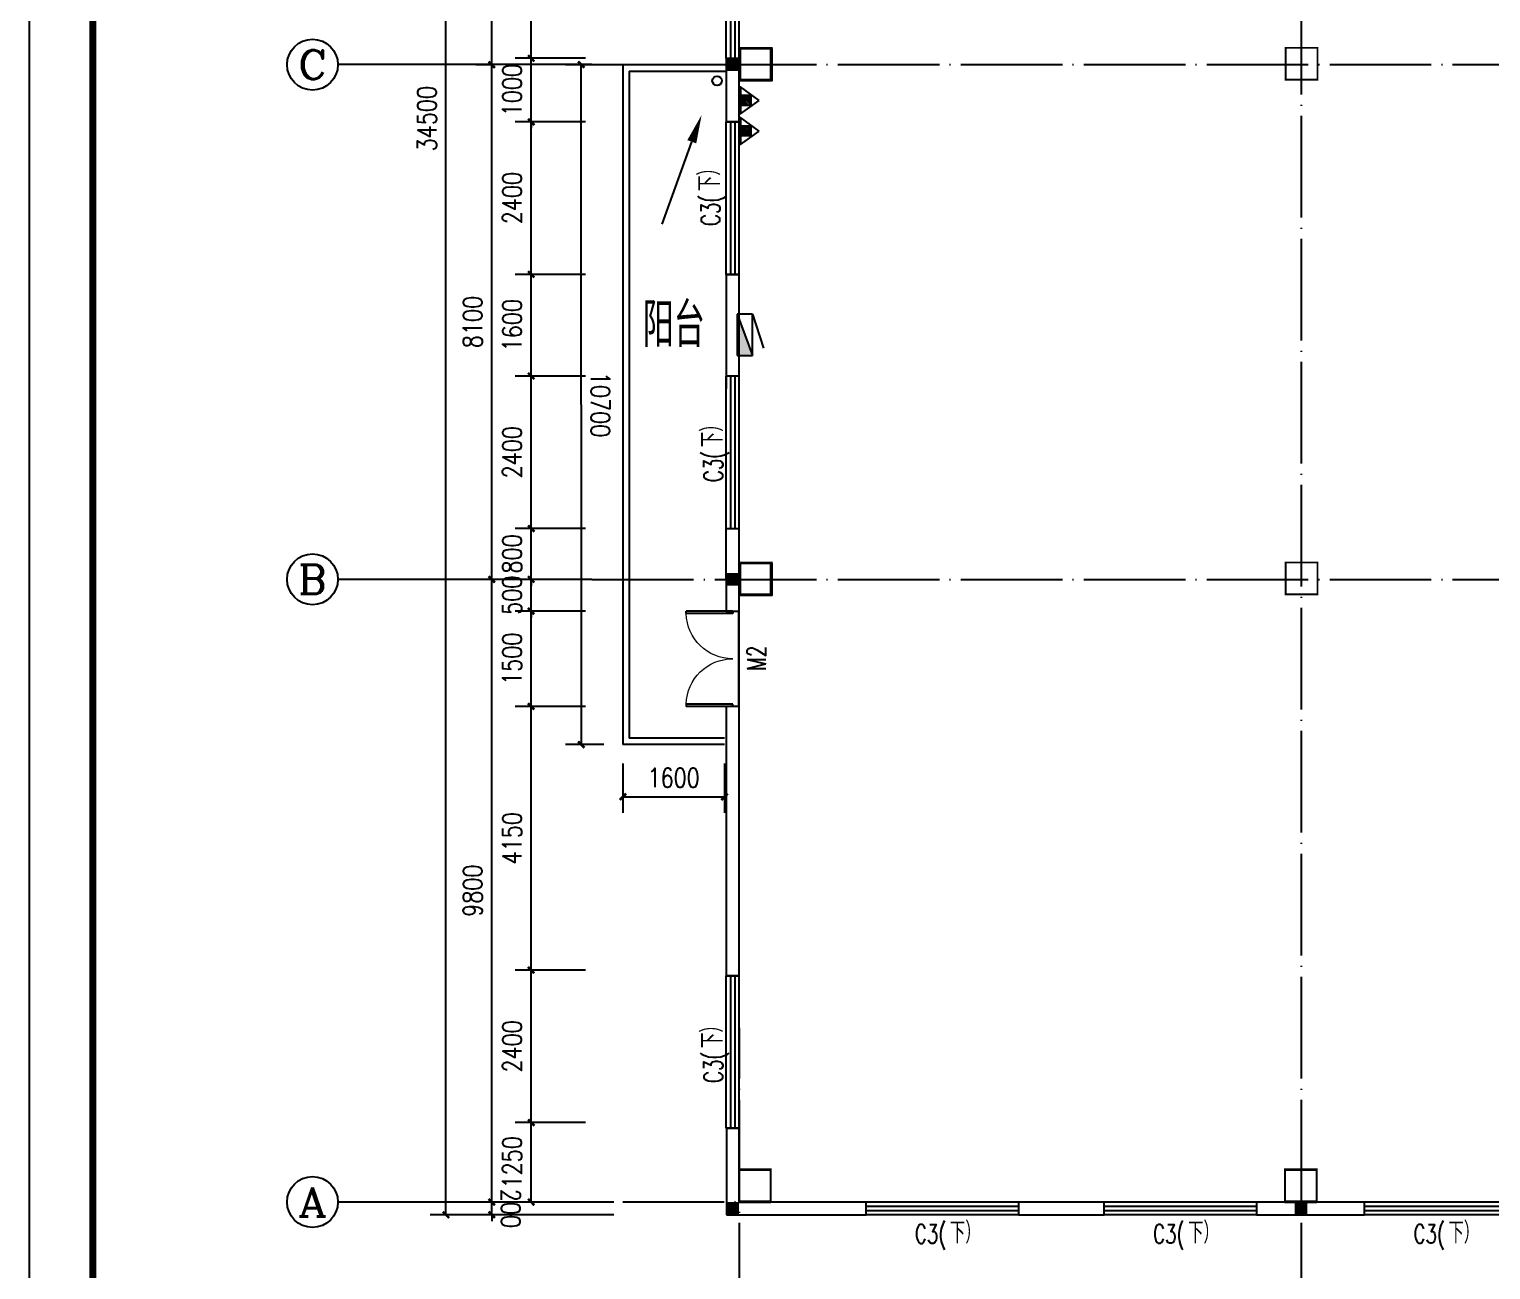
# Model space of a CAD drawing. Header units: millimetres. Extents: x 591771 to 1936534, y -622016 to 355666.
# Drawn here: x 595260 to 618272, y 112572 to 132096 of the extents above; entities that cross this region are included whole.
import ezdxf
from ezdxf.enums import TextEntityAlignment as Align

# ---------------------------------------------------------------- set-up
doc = ezdxf.new("R2010")
doc.units = ezdxf.units.MM
doc.header["$LTSCALE"] = 80
doc.linetypes.add('DOTE', pattern=[2.42, 2, -0.2, 0.02, -0.2])
for name, color, linetype in [('\\M+5BDA8-\\M+5B3DF\\M+5B4E7', 3, 'Continuous'), ('\\M+5BDA8-\\M+5B4B0', 4, 'Continuous'), ('\\M+5BDA8-\\M+5C3C5', 4, 'Continuous'), ('\\M+5BDA8-\\M+5C3C5\\M+5B4B0\\M+5B1E0\\M+5BAC5', 7, 'Continuous'), ('\\M+5BDA8-\\M+5C7BD-\\M+5D7A9', 31, 'Continuous'), ('\\M+5BDA8-\\M+5D6E1', 17, 'DOTE'), ('\\M+5BDA8-\\M+5D6E1-\\M+5B1EA\\M+5D7A2', 3, 'Continuous'), ('\\M+5C1A2\\M+5C3E6\\M+5CFDF\\M+5CCF51', 7, 'Continuous'), ('\\M+5C1A2\\M+5C3E6\\M+5CFF4\\M+5CCF53', 252, 'Continuous'), ('\\M+5CDBC\\M+5BFF2', 252, 'Continuous'), ('AXIS_TEXT', 7, 'Continuous'), ('DIM_LEAD', 3, 'Continuous'), ('EQUIP_\\M+5CFFB\\M+5BBF0\\M+5CBA8', 7, 'Continuous'), ('MHQ', 2, 'Continuous'), ('PUB_TEXT', 7, 'Continuous'), ('WALL', 31, 'Continuous')]:
    doc.layers.add(name, color=color, linetype=linetype)
doc.styles.add('_HZTXT', font='txt.shx', dxfattribs={"width": 0.8, "bigfont": 'hztxt.shx'})
doc.styles.add('A-AXIS-LABEL', font='COMPLEX', dxfattribs={"bigfont": 'GBCBIG'})
doc.styles.add('A-WIN-LABEL', font='SIMPLEX', dxfattribs={"bigfont": 'GBCBIG'})
doc.styles.add('COMPLEX', font='COMPLEX')
doc.styles.add('DIM_FONT', font='SIMPLEX.shx', dxfattribs={"width": 0.8})
doc.dimstyles.new('DIMN', dxfattribs={"dimtxt": 300, "dimasz": 100, "dimexe": 250, "dimexo": 300, "dimgap": 150, "dimtad": 1, "dimdec": 0, "dimzin": 0, "dimdsep": 46, "dimtxsty": 'DIM_FONT', "dimblk": 'ARCHTICK', "dimcen": 0.09, "dimclrt": 7, "dimazin": 2, "dimtfac": 1, "dimtdec": 0, "dimtix": 1, "dimtmove": 2, "dimatfit": 3, "dimldrblk": 'ARCHTICK', "dimfxl": 0, "dimtolj": 1, "dimtzin": 0, "dimarcsym": 0})

# ---------------------------------------------------------------- blocks, each defined once
blk = doc.blocks.new('A$C0A5937B2')
at = {"layer": 'MHQ'}
h = blk.add_hatch(dxfattribs=at)
h.set_pattern_fill('ANSI31', color=256, scale=10, style=0)
h.set_pattern_definition([(45, (9411.13, -1370.382), (-22.45064, 22.45064), [])])
h.paths.add_polyline_path([(363, 204), (162, 204), (162, 27), (363, 27)])
for points in [[(266, 371), (0, 0), (533, 0)], [(162, 204), (363, 204), (363, 27), (162, 27)]]:
    blk.add_lwpolyline(points, close=True, dxfattribs=at)
blk = doc.blocks.new('A$C152640FC')
at = {"layer": 'MHQ', "rotation": 270}
for p in [(0, 1135), (0, 533)]:
    blk.add_blockref('A$C0A5937B2', p, dxfattribs=at)
blk = doc.blocks.new('A$C56224EAA')
at = {"layer": 'MHQ', "xscale": 0.8, "yscale": 0.8, "zscale": 0.8, "rotation": 90}
blk.add_blockref('A$C152640FC', (908, 0), dxfattribs=at)
blk = doc.blocks.new('$TWTSYS$00000508')
for p, q in [((-0.5, 0.5), (0.324, 1.224)), ((-0.5, 0.5), (-0.5, -0.5)), ((-0.5, -0.5), (0.5, 0.5)), ((0.5, 0.5), (-0.5, 0.5)), ((0.5, -0.5), (0.5, 0.5)), ((-0.5, -0.5), (0.5, -0.5))]:
    blk.add_line(p, q)
blk.add_solid([(0.5, -0.5), (0.5, 0.5), (-0.5, -0.5)])
blk = doc.blocks.new('_ArchTick')
at = {"color": 0, "linetype": 'ByBlock', "const_width": 0.4}
blk.add_lwpolyline([(-0.5, -0.5), (0.5, 0.5)], dxfattribs=at)
blk = doc.blocks.new('*D345')
at = {"layer": '\\M+5BDA8-\\M+5B3DF\\M+5B4E7', "color": 0, "lineweight": -2, "transparency": 16777216}
for p, q in [((604019, 114888), (602913, 114888)), ((603163, 113638), (603163, 114888)), ((604019, 113638), (602913, 113638))]:
    blk.add_line(p, q, dxfattribs=at)
at = {"layer": 'Defpoints', "color": 0, "transparency": 16777216}
for p in [(603163, 114888), (604319, 114888), (604319, 113638)]:
    blk.add_point(p, dxfattribs=at)
at = {"layer": '\\M+5BDA8-\\M+5B3DF\\M+5B4E7', "color": 0, "lineweight": -2, "transparency": 16777216, "xscale": 100, "yscale": 100, "zscale": 100}
for p, rotation in [((603163, 114888), 90), ((603163, 113638), 270)]:
    blk.add_blockref('_ArchTick', p, dxfattribs=dict(at, rotation=rotation))
at = {"layer": '\\M+5BDA8-\\M+5B3DF\\M+5B4E7', "color": 7, "transparency": 16777216, "insert": (602863, 114263), "char_height": 300, "attachment_point": 5, "rotation": 90, "style": 'DIM_FONT'}
blk.add_mtext('\\A1;1250', dxfattribs=at)
blk = doc.blocks.new('*D346')
at = {"layer": '\\M+5BDA8-\\M+5B3DF\\M+5B4E7', "color": 0, "lineweight": -2, "transparency": 16777216}
for p, q in [((604019, 117288), (602913, 117288)), ((603163, 114888), (603163, 117288)), ((604019, 114888), (602913, 114888))]:
    blk.add_line(p, q, dxfattribs=at)
at = {"layer": 'Defpoints', "color": 0, "transparency": 16777216}
for p in [(603163, 117288), (604319, 117288), (604319, 114888)]:
    blk.add_point(p, dxfattribs=at)
at = {"layer": '\\M+5BDA8-\\M+5B3DF\\M+5B4E7', "color": 0, "lineweight": -2, "transparency": 16777216, "xscale": 100, "yscale": 100, "zscale": 100}
for p, rotation in [((603163, 117288), 90), ((603163, 114888), 270)]:
    blk.add_blockref('_ArchTick', p, dxfattribs=dict(at, rotation=rotation))
at = {"layer": '\\M+5BDA8-\\M+5B3DF\\M+5B4E7', "color": 7, "transparency": 16777216, "insert": (602863, 116088), "char_height": 300, "attachment_point": 5, "rotation": 90, "style": 'DIM_FONT'}
blk.add_mtext('\\A1;2400', dxfattribs=at)
blk = doc.blocks.new('*D347')
at = {"layer": '\\M+5BDA8-\\M+5B3DF\\M+5B4E7', "color": 0, "lineweight": -2, "transparency": 16777216}
for p, q in [((604019, 121438), (602913, 121438)), ((603163, 117288), (603163, 121438)), ((604019, 117288), (602913, 117288))]:
    blk.add_line(p, q, dxfattribs=at)
at = {"layer": 'Defpoints', "color": 0, "transparency": 16777216}
for p in [(603163, 121438), (604319, 121438), (604319, 117288)]:
    blk.add_point(p, dxfattribs=at)
at = {"layer": '\\M+5BDA8-\\M+5B3DF\\M+5B4E7', "color": 0, "lineweight": -2, "transparency": 16777216, "xscale": 100, "yscale": 100, "zscale": 100}
for p, rotation in [((603163, 121438), 90), ((603163, 117288), 270)]:
    blk.add_blockref('_ArchTick', p, dxfattribs=dict(at, rotation=rotation))
at = {"layer": '\\M+5BDA8-\\M+5B3DF\\M+5B4E7', "color": 7, "transparency": 16777216, "insert": (602863, 119363), "char_height": 300, "attachment_point": 5, "rotation": 90, "style": 'DIM_FONT'}
blk.add_mtext('\\A1;4150', dxfattribs=at)
blk = doc.blocks.new('*D348')
at = {"layer": '\\M+5BDA8-\\M+5B3DF\\M+5B4E7', "color": 0, "lineweight": -2, "transparency": 16777216}
for p, q in [((604019, 122938), (602913, 122938)), ((603163, 121438), (603163, 122938)), ((604019, 121438), (602913, 121438))]:
    blk.add_line(p, q, dxfattribs=at)
at = {"layer": 'Defpoints', "color": 0, "transparency": 16777216}
for p in [(603163, 122938), (604319, 122938), (604319, 121438)]:
    blk.add_point(p, dxfattribs=at)
at = {"layer": '\\M+5BDA8-\\M+5B3DF\\M+5B4E7', "color": 0, "lineweight": -2, "transparency": 16777216, "xscale": 100, "yscale": 100, "zscale": 100}
for p, rotation in [((603163, 122938), 90), ((603163, 121438), 270)]:
    blk.add_blockref('_ArchTick', p, dxfattribs=dict(at, rotation=rotation))
at = {"layer": '\\M+5BDA8-\\M+5B3DF\\M+5B4E7', "color": 7, "transparency": 16777216, "insert": (602863, 122188), "char_height": 300, "attachment_point": 5, "rotation": 90, "style": 'DIM_FONT'}
blk.add_mtext('\\A1;1500', dxfattribs=at)
blk = doc.blocks.new('*D349')
at = {"layer": '\\M+5BDA8-\\M+5B3DF\\M+5B4E7', "color": 0, "lineweight": -2, "transparency": 16777216}
for p, q in [((604019, 123438), (602913, 123438)), ((603163, 123438), (603163, 123538)), ((603163, 122938), (603163, 123438)), ((604019, 122938), (602913, 122938)), ((603163, 122938), (603163, 122838))]:
    blk.add_line(p, q, dxfattribs=at)
at = {"layer": 'Defpoints', "color": 0, "transparency": 16777216}
for p in [(603163, 123438), (604319, 123438), (604319, 122938)]:
    blk.add_point(p, dxfattribs=at)
at = {"layer": '\\M+5BDA8-\\M+5B3DF\\M+5B4E7', "color": 0, "lineweight": -2, "transparency": 16777216, "xscale": 100, "yscale": 100, "zscale": 100}
for p, rotation in [((603163, 123438), 270), ((603163, 122938), 90)]:
    blk.add_blockref('_ArchTick', p, dxfattribs=dict(at, rotation=rotation))
at = {"layer": '\\M+5BDA8-\\M+5B3DF\\M+5B4E7', "color": 7, "transparency": 16777216, "insert": (602863, 123188), "char_height": 300, "attachment_point": 5, "rotation": 90, "style": 'DIM_FONT'}
blk.add_mtext('\\A1;500', dxfattribs=at)
blk = doc.blocks.new('*D350')
at = {"layer": '\\M+5BDA8-\\M+5B3DF\\M+5B4E7', "color": 0, "lineweight": -2, "transparency": 16777216}
for p, q in [((603163, 124238), (603163, 124338)), ((604019, 124238), (602913, 124238)), ((603163, 123438), (603163, 124238)), ((604019, 123438), (602913, 123438)), ((603163, 123438), (603163, 123338))]:
    blk.add_line(p, q, dxfattribs=at)
at = {"layer": 'Defpoints', "color": 0, "transparency": 16777216}
for p in [(603163, 124238), (604319, 124238), (604319, 123438)]:
    blk.add_point(p, dxfattribs=at)
at = {"layer": '\\M+5BDA8-\\M+5B3DF\\M+5B4E7', "color": 0, "lineweight": -2, "transparency": 16777216, "xscale": 100, "yscale": 100, "zscale": 100}
for p, rotation in [((603163, 124238), 270), ((603163, 123438), 90)]:
    blk.add_blockref('_ArchTick', p, dxfattribs=dict(at, rotation=rotation))
at = {"layer": '\\M+5BDA8-\\M+5B3DF\\M+5B4E7', "color": 7, "transparency": 16777216, "insert": (602863, 123838), "char_height": 300, "attachment_point": 5, "rotation": 90, "style": 'DIM_FONT'}
blk.add_mtext('\\A1;800', dxfattribs=at)
blk = doc.blocks.new('*D351')
at = {"layer": '\\M+5BDA8-\\M+5B3DF\\M+5B4E7', "color": 0, "lineweight": -2, "transparency": 16777216}
for p, q in [((604019, 126638), (602913, 126638)), ((603163, 124238), (603163, 126638)), ((604019, 124238), (602913, 124238))]:
    blk.add_line(p, q, dxfattribs=at)
at = {"layer": 'Defpoints', "color": 0, "transparency": 16777216}
for p in [(603163, 126638), (604319, 126638), (604319, 124238)]:
    blk.add_point(p, dxfattribs=at)
at = {"layer": '\\M+5BDA8-\\M+5B3DF\\M+5B4E7', "color": 0, "lineweight": -2, "transparency": 16777216, "xscale": 100, "yscale": 100, "zscale": 100}
for p, rotation in [((603163, 126638), 90), ((603163, 124238), 270)]:
    blk.add_blockref('_ArchTick', p, dxfattribs=dict(at, rotation=rotation))
at = {"layer": '\\M+5BDA8-\\M+5B3DF\\M+5B4E7', "color": 7, "transparency": 16777216, "insert": (602863, 125438), "char_height": 300, "attachment_point": 5, "rotation": 90, "style": 'DIM_FONT'}
blk.add_mtext('\\A1;2400', dxfattribs=at)
blk = doc.blocks.new('*D352')
at = {"layer": '\\M+5BDA8-\\M+5B3DF\\M+5B4E7', "color": 0, "lineweight": -2, "transparency": 16777216}
for p, q in [((604019, 128238), (602913, 128238)), ((603163, 126638), (603163, 128238)), ((604019, 126638), (602913, 126638))]:
    blk.add_line(p, q, dxfattribs=at)
at = {"layer": 'Defpoints', "color": 0, "transparency": 16777216}
for p in [(603163, 128238), (604319, 128238), (604319, 126638)]:
    blk.add_point(p, dxfattribs=at)
at = {"layer": '\\M+5BDA8-\\M+5B3DF\\M+5B4E7', "color": 0, "lineweight": -2, "transparency": 16777216, "xscale": 100, "yscale": 100, "zscale": 100}
for p, rotation in [((603163, 128238), 90), ((603163, 126638), 270)]:
    blk.add_blockref('_ArchTick', p, dxfattribs=dict(at, rotation=rotation))
at = {"layer": '\\M+5BDA8-\\M+5B3DF\\M+5B4E7', "color": 7, "transparency": 16777216, "insert": (602863, 127438), "char_height": 300, "attachment_point": 5, "rotation": 90, "style": 'DIM_FONT'}
blk.add_mtext('\\A1;1600', dxfattribs=at)
blk = doc.blocks.new('*D353')
at = {"layer": '\\M+5BDA8-\\M+5B3DF\\M+5B4E7', "color": 0, "lineweight": -2, "transparency": 16777216}
for p, q in [((604019, 130638), (602913, 130638)), ((603163, 128238), (603163, 130638)), ((604019, 128238), (602913, 128238))]:
    blk.add_line(p, q, dxfattribs=at)
at = {"layer": 'Defpoints', "color": 0, "transparency": 16777216}
for p in [(603163, 130638), (604319, 130638), (604319, 128238)]:
    blk.add_point(p, dxfattribs=at)
at = {"layer": '\\M+5BDA8-\\M+5B3DF\\M+5B4E7', "color": 0, "lineweight": -2, "transparency": 16777216, "xscale": 100, "yscale": 100, "zscale": 100}
for p, rotation in [((603163, 130638), 90), ((603163, 128238), 270)]:
    blk.add_blockref('_ArchTick', p, dxfattribs=dict(at, rotation=rotation))
at = {"layer": '\\M+5BDA8-\\M+5B3DF\\M+5B4E7', "color": 7, "transparency": 16777216, "insert": (602863, 129438), "char_height": 300, "attachment_point": 5, "rotation": 90, "style": 'DIM_FONT'}
blk.add_mtext('\\A1;2400', dxfattribs=at)
blk = doc.blocks.new('*D354')
at = {"layer": '\\M+5BDA8-\\M+5B3DF\\M+5B4E7', "color": 0, "lineweight": -2, "transparency": 16777216}
for p, q in [((604019, 131638), (602913, 131638)), ((603163, 131638), (603163, 131738)), ((603163, 130638), (603163, 131638)), ((604019, 130638), (602913, 130638)), ((603163, 130638), (603163, 130538))]:
    blk.add_line(p, q, dxfattribs=at)
at = {"layer": 'Defpoints', "color": 0, "transparency": 16777216}
for p in [(603163, 131638), (604319, 131638), (604319, 130638)]:
    blk.add_point(p, dxfattribs=at)
at = {"layer": '\\M+5BDA8-\\M+5B3DF\\M+5B4E7', "color": 0, "lineweight": -2, "transparency": 16777216, "xscale": 100, "yscale": 100, "zscale": 100}
for p, rotation in [((603163, 131638), 270), ((603163, 130638), 90)]:
    blk.add_blockref('_ArchTick', p, dxfattribs=dict(at, rotation=rotation))
at = {"layer": '\\M+5BDA8-\\M+5B3DF\\M+5B4E7', "color": 7, "transparency": 16777216, "insert": (602863, 131138), "char_height": 300, "attachment_point": 5, "rotation": 90, "style": 'DIM_FONT'}
blk.add_mtext('\\A1;1000', dxfattribs=at)
blk = doc.blocks.new('*D355')
at = {"layer": '\\M+5BDA8-\\M+5B3DF\\M+5B4E7', "color": 0, "lineweight": -2, "transparency": 16777216}
for p, q in [((604019, 133735), (602913, 133735)), ((603163, 131638), (603163, 133735)), ((604019, 131638), (602913, 131638))]:
    blk.add_line(p, q, dxfattribs=at)
at = {"layer": 'Defpoints', "color": 0, "transparency": 16777216}
for p in [(603163, 133735), (604319, 133735), (604319, 131638)]:
    blk.add_point(p, dxfattribs=at)
at = {"layer": '\\M+5BDA8-\\M+5B3DF\\M+5B4E7', "color": 0, "lineweight": -2, "transparency": 16777216, "xscale": 100, "yscale": 100, "zscale": 100}
for p, rotation in [((603163, 133735), 90), ((603163, 131638), 270)]:
    blk.add_blockref('_ArchTick', p, dxfattribs=dict(at, rotation=rotation))
at = {"layer": '\\M+5BDA8-\\M+5B3DF\\M+5B4E7', "color": 7, "transparency": 16777216, "insert": (602863, 132686), "char_height": 300, "attachment_point": 5, "rotation": 90, "style": 'DIM_FONT'}
blk.add_mtext('\\A1;2097', dxfattribs=at)
blk = doc.blocks.new('*D533')
at = {"layer": '\\M+5BDA8-\\M+5B3DF\\M+5B4E7', "color": 0, "lineweight": -2, "transparency": 16777216}
for p, q in [((604306, 131538), (603702, 131538)), ((603953, 120838), (603952, 131538)), ((604306, 120838), (603703, 120838))]:
    blk.add_line(p, q, dxfattribs=at)
at = {"layer": 'Defpoints', "color": 0, "transparency": 16777216}
for p in [(603952, 131538), (604606, 131538), (604606, 120838)]:
    blk.add_point(p, dxfattribs=at)
at = {"layer": '\\M+5BDA8-\\M+5B3DF\\M+5B4E7', "color": 0, "lineweight": -2, "transparency": 16777216, "xscale": 100, "yscale": 100, "zscale": 100}
for p, rotation in [((603952, 131538), 90.00008688382204), ((603953, 120838), 270.0000868838221)]:
    blk.add_blockref('_ArchTick', p, dxfattribs=dict(at, rotation=rotation))
at = {"layer": '\\M+5BDA8-\\M+5B3DF\\M+5B4E7', "color": 7, "transparency": 16777216, "insert": (604252, 126188), "char_height": 300, "attachment_point": 5, "rotation": 270.0001, "style": 'DIM_FONT'}
blk.add_mtext('\\A1;10700', dxfattribs=at)
blk = doc.blocks.new('*D534')
at = {"layer": '\\M+5BDA8-\\M+5B3DF\\M+5B4E7', "color": 0, "lineweight": -2, "transparency": 16777216}
for p, q in [((604606, 120538), (604606, 119766)), ((606206, 120538), (606206, 119766)), ((604606, 120016), (606206, 120016))]:
    blk.add_line(p, q, dxfattribs=at)
at = {"layer": 'Defpoints', "color": 0, "transparency": 16777216}
for p in [(604606, 120838), (606206, 120838), (606206, 120016)]:
    blk.add_point(p, dxfattribs=at)
at = {"layer": '\\M+5BDA8-\\M+5B3DF\\M+5B4E7', "color": 0, "lineweight": -2, "transparency": 16777216, "xscale": 100, "yscale": 100, "zscale": 100, "rotation": 180}
blk.add_blockref('_ArchTick', (604606, 120016), dxfattribs=at)
at = {"layer": '\\M+5BDA8-\\M+5B3DF\\M+5B4E7', "color": 0, "lineweight": -2, "transparency": 16777216, "xscale": 100, "yscale": 100, "zscale": 100}
blk.add_blockref('_ArchTick', (606206, 120016), dxfattribs=at)
at = {"layer": '\\M+5BDA8-\\M+5B3DF\\M+5B4E7', "color": 7, "transparency": 16777216, "insert": (605406, 120316), "char_height": 300, "attachment_point": 5, "style": 'DIM_FONT'}
blk.add_mtext('\\A1;1600', dxfattribs=at)
blk = doc.blocks.new('*D566')
at = {"layer": '\\M+5BDA8-\\M+5B3DF\\M+5B4E7', "color": 0, "lineweight": -2, "transparency": 16777216}
for p, q in [((603077, 147938), (601571, 147938)), ((601821, 113438), (601821, 147938)), ((603077, 113438), (601571, 113438))]:
    blk.add_line(p, q, dxfattribs=at)
at = {"layer": 'Defpoints', "color": 0, "transparency": 16777216}
for p in [(601821, 147938), (603377, 147938), (603377, 113438)]:
    blk.add_point(p, dxfattribs=at)
at = {"layer": '\\M+5BDA8-\\M+5B3DF\\M+5B4E7', "color": 0, "lineweight": -2, "transparency": 16777216, "xscale": 100, "yscale": 100, "zscale": 100}
for p, rotation in [((601821, 147938), 90), ((601821, 113438), 270)]:
    blk.add_blockref('_ArchTick', p, dxfattribs=dict(at, rotation=rotation))
at = {"layer": '\\M+5BDA8-\\M+5B3DF\\M+5B4E7', "color": 7, "transparency": 16777216, "insert": (601521, 130688), "char_height": 300, "attachment_point": 5, "rotation": 90, "style": 'DIM_FONT'}
blk.add_mtext('\\A1;34500', dxfattribs=at)
blk = doc.blocks.new('*D569')
at = {"layer": '\\M+5BDA8-\\M+5B3DF\\M+5B4E7', "color": 0, "lineweight": -2, "transparency": 16777216}
for p, q in [((602542, 113638), (602542, 113738)), ((604462, 113638), (602292, 113638)), ((602542, 113438), (602542, 113638)), ((604462, 113438), (602292, 113438)), ((602542, 113438), (602542, 113338))]:
    blk.add_line(p, q, dxfattribs=at)
at = {"layer": 'Defpoints', "color": 0, "transparency": 16777216}
for p in [(602542, 113638), (604762, 113638), (604762, 113438)]:
    blk.add_point(p, dxfattribs=at)
at = {"layer": '\\M+5BDA8-\\M+5B3DF\\M+5B4E7', "color": 0, "lineweight": -2, "transparency": 16777216, "xscale": 100, "yscale": 100, "zscale": 100}
for p, rotation in [((602542, 113638), 270.0003571214353), ((602542, 113438), 90.00035712143533)]:
    blk.add_blockref('_ArchTick', p, dxfattribs=dict(at, rotation=rotation))
at = {"layer": '\\M+5BDA8-\\M+5B3DF\\M+5B4E7', "color": 7, "transparency": 16777216, "insert": (602842, 113538), "char_height": 300, "attachment_point": 5, "rotation": 270.0004, "style": 'DIM_FONT'}
blk.add_mtext('\\A1;200', dxfattribs=at)
blk = doc.blocks.new('*D581')
at = {"layer": '\\M+5BDA8-\\M+5B3DF\\M+5B4E7', "color": 0, "lineweight": -2, "transparency": 16777216}
for p, q in [((602542, 123438), (602292, 123438)), ((602542, 113638), (602542, 123438)), ((602542, 113638), (602292, 113638))]:
    blk.add_line(p, q, dxfattribs=at)
at = {"layer": 'Defpoints', "color": 0, "transparency": 16777216}
for p in [(602542, 123438), (602842, 123438), (602842, 113638)]:
    blk.add_point(p, dxfattribs=at)
at = {"layer": '\\M+5BDA8-\\M+5B3DF\\M+5B4E7', "color": 0, "lineweight": -2, "transparency": 16777216, "xscale": 100, "yscale": 100, "zscale": 100}
for p, rotation in [((602542, 123438), 90), ((602542, 113638), 270)]:
    blk.add_blockref('_ArchTick', p, dxfattribs=dict(at, rotation=rotation))
at = {"layer": '\\M+5BDA8-\\M+5B3DF\\M+5B4E7', "color": 7, "transparency": 16777216, "insert": (602242, 118538), "char_height": 300, "attachment_point": 5, "rotation": 90, "style": 'DIM_FONT'}
blk.add_mtext('\\A1;9800', dxfattribs=at)
blk = doc.blocks.new('*D582')
at = {"layer": '\\M+5BDA8-\\M+5B3DF\\M+5B4E7', "color": 0, "lineweight": -2, "transparency": 16777216}
for p, q in [((602542, 131538), (602292, 131538)), ((602542, 123438), (602542, 131538)), ((602542, 123438), (602292, 123438))]:
    blk.add_line(p, q, dxfattribs=at)
at = {"layer": 'Defpoints', "color": 0, "transparency": 16777216}
for p in [(602542, 131538), (602842, 131538), (602842, 123438)]:
    blk.add_point(p, dxfattribs=at)
at = {"layer": '\\M+5BDA8-\\M+5B3DF\\M+5B4E7', "color": 0, "lineweight": -2, "transparency": 16777216, "xscale": 100, "yscale": 100, "zscale": 100}
for p, rotation in [((602542, 131538), 90), ((602542, 123438), 270)]:
    blk.add_blockref('_ArchTick', p, dxfattribs=dict(at, rotation=rotation))
at = {"layer": '\\M+5BDA8-\\M+5B3DF\\M+5B4E7', "color": 7, "transparency": 16777216, "insert": (602242, 127488), "char_height": 300, "attachment_point": 5, "rotation": 90, "style": 'DIM_FONT'}
blk.add_mtext('\\A1;8100', dxfattribs=at)
blk = doc.blocks.new('*D583')
at = {"layer": '\\M+5BDA8-\\M+5B3DF\\M+5B4E7', "color": 0, "lineweight": -2, "transparency": 16777216}
for p, q in [((602542, 140438), (602292, 140438)), ((602542, 131538), (602542, 140438)), ((602542, 131538), (602292, 131538))]:
    blk.add_line(p, q, dxfattribs=at)
at = {"layer": 'Defpoints', "color": 0, "transparency": 16777216}
for p in [(602542, 140438), (602842, 140438), (602842, 131538)]:
    blk.add_point(p, dxfattribs=at)
at = {"layer": '\\M+5BDA8-\\M+5B3DF\\M+5B4E7', "color": 0, "lineweight": -2, "transparency": 16777216, "xscale": 100, "yscale": 100, "zscale": 100}
for p, rotation in [((602542, 140438), 90), ((602542, 131538), 270)]:
    blk.add_blockref('_ArchTick', p, dxfattribs=dict(at, rotation=rotation))
at = {"layer": '\\M+5BDA8-\\M+5B3DF\\M+5B4E7', "color": 7, "transparency": 16777216, "insert": (602242, 135988), "char_height": 300, "attachment_point": 5, "rotation": 90, "style": 'DIM_FONT'}
blk.add_mtext('\\A1;8900', dxfattribs=at)
blk = doc.blocks.new('_AXISO')
blk.add_circle((0, 0), 0.5)
at = {"layer": 'AXIS_TEXT', "style": 'COMPLEX'}
blk.add_attdef('A', text='', height=0.56, dxfattribs=at).set_placement((-0.25, -0.28), (0.25, -0.28), align=Align.FIT)
blk = doc.blocks.new('\\M+5B6FE\\M+5CEAC\\M+5B4B0\\M+5BFE2$\\M+5CFB5\\M+5CDB3\\M+5CDBC\\M+5BFE2$00000001')
at = {"color": 0}
for points in [[(-0.5, 0.5), (-0.5, -0.5)], [(-0.5, 0.5), (0.5, 0.5)], [(0.5, -0.5), (0.5, 0.5)], [(0.5, 0.1667), (-0.5, 0.1667)], [(0.5, -0.1667), (-0.5, -0.1667)], [(-0.5, -0.5), (0.5, -0.5)]]:
    blk.add_lwpolyline(points, dxfattribs=at)
blk = doc.blocks.new('\\M+5B6FE\\M+5CEAC\\M+5C3C5\\M+5BFE2$\\M+5CFB5\\M+5CDB3\\M+5CDBC\\M+5BFE2$00000108')
for p, q in [((-0.5, 0), (-0.5, 0.4875)), ((-0.475, 0.4875), (-0.5, 0.4875)), ((-0.475, 0), (-0.475, 0.4875)), ((0.475, 0), (0.475, 0.4875)), ((0.475, 0.4875), (0.5, 0.4875)), ((0.5, 0), (0.5, 0.4875)), ((-0.5, 0), (-0.475, 0)), ((0.5, 0), (0.475, 0))]:
    blk.add_line(p, q)
at = {"lineweight": 13}
for centre, start, end in [((-0.4875, 0), 0, 88.53072), ((0.4875, 0), 91.46928, 180)]:
    blk.add_arc(centre, 0.4875, start, end, dxfattribs=at)

msp = doc.modelspace()

# ---------------------------------------------------------------- hatches: boundary and pattern name
at = {"layer": '\\M+5C1A2\\M+5C3E6\\M+5CFF4\\M+5CCF53'}
for points in [[(606235.8, 131438.2), (606435.8, 131438.2), (606435.8, 131638.2), (606235.8, 131638.2)], [(606235.9, 123338.2), (606435.9, 123338.2), (606435.9, 123538.2), (606235.9, 123538.2)], [(606235.6, 113438.1), (606435.6, 113438.1), (606435.6, 113638.1), (606235.6, 113638.1)], [(615182.3, 113438.2), (615382.3, 113438.2), (615382.3, 113638.2), (615182.3, 113638.2)]]:
    msp.add_hatch(color=256, dxfattribs=at).paths.add_polyline_path(points)

# ---------------------------------------------------------------- linework, layer by layer
at = {"layer": '\\M+5BDA8-\\M+5C7BD-\\M+5D7A9'}
for p, q in [((606435.8, 131634.8), (606235.8, 131634.8)), ((606235.8, 131634.8), (606235.8, 130638.2)), ((606435.8, 130638.2), (606435.8, 131634.8)), ((606235.8, 130638.2), (606435.8, 130638.2)), ((606435.8, 128238.2), (606235.8, 128238.2)), ((606235.8, 128238.2), (606235.8, 126438.2)), ((606435.8, 126438.2), (606435.8, 128238.2)), ((606235.8, 123438.2), (606235.8, 126438.2)), ((606435.8, 123438.2), (606435.8, 126438.2)), ((606235.8, 123438.2), (606235.8, 122938.2)), ((606435.8, 122938.2), (606435.8, 123438.2)), ((606235.8, 122938.2), (606435.8, 122938.2)), ((606435.8, 121438.2), (606235.8, 121438.2)), ((606235.8, 121438.2), (606235.8, 117198.2)), ((606435.8, 117198.2), (606435.8, 121438.2)), ((606235.8, 117198.2), (606435.8, 117198.2)), ((606435.9, 114798.2), (606235.9, 114798.2)), ((606235.9, 114798.2), (606235.9, 113438.1)), ((606435.9, 113638.1), (606435.9, 114798.2)), ((608435.9, 113638.1), (606435.9, 113638.1)), ((608435.9, 113438.1), (608435.9, 113638.1)), ((612185.8, 113638.1), (610835.9, 113638.1)), ((610835.9, 113638.1), (610835.9, 113438.1)), ((612185.8, 113438.1), (612185.8, 113638.1)), ((615285.8, 113638.2), (614585.8, 113638.2)), ((614585.8, 113638.2), (614585.8, 113438.2)), ((616285.7, 113638.2), (615285.8, 113638.2)), ((616285.7, 113438.2), (616285.7, 113638.2)), ((606235.9, 113438.1), (608435.9, 113438.1)), ((610835.9, 113438.1), (612185.8, 113438.1)), ((614585.8, 113438.2), (615285.8, 113438.2)), ((615285.8, 113438.2), (616285.7, 113438.2))]:
    msp.add_line(p, q, dxfattribs=at)
at = {"layer": '\\M+5BDA8-\\M+5D6E1', "ltscale": 10}
for p, q in [((606431.1, 150092.6), (606435.9, 111920.5)), ((615285.7, 150092.6), (615285.8, 112220.5)), ((604119.3, 131538.2), (662047.7, 131538.2)), ((604119.3, 123438.2), (662047.7, 123438.2)), ((662347.7, 113638.2), (604119.3, 113638.2))]:
    msp.add_line(p, q, dxfattribs=at)
at = {"layer": '\\M+5BDA8-\\M+5D6E1-\\M+5B1EA\\M+5D7A2'}
for p, q in [((604119.3, 131538.2), (600119.3, 131538.2)), ((604119.3, 123438.2), (600119.3, 123438.2)), ((604119.3, 113638.2), (600119.3, 113638.2))]:
    msp.add_line(p, q, dxfattribs=at)
at = {"layer": '\\M+5C1A2\\M+5C3E6\\M+5CFDF\\M+5CCF51'}
for p, q in [((604606.1, 131538.2), (604606.1, 120838.2)), ((604606.1, 131538.2), (606235.8, 131538.2)), ((604706.1, 131438.2), (604706.1, 120938.2)), ((604706.1, 131438.2), (606235.8, 131438.2)), ((606434.5, 121438.2), (606434.5, 122938.2)), ((606206.1, 120838.2), (604606.1, 120838.2)), ((606206.1, 120938.2), (604706.1, 120938.2))]:
    msp.add_line(p, q, dxfattribs=at)
at = {"layer": '\\M+5C1A2\\M+5C3E6\\M+5CFF4\\M+5CCF53'}
msp.add_line((606435.8, 121088.2), (606435.8, 123188.2), dxfattribs=at)
at = {"layer": '\\M+5C1A2\\M+5C3E6\\M+5CFF4\\M+5CCF53', "const_width": 30}
for points in [[(606450.9, 131803.1), (606950.9, 131803.1), (606950.9, 131303.1), (606450.9, 131303.1), (606450.9, 131803.1)], [(615043.3, 131803.1), (615543.3, 131803.1), (615543.3, 131303.1), (615043.3, 131303.1), (615043.3, 131803.1)], [(606450.9, 123703.1), (606950.9, 123703.1), (606950.9, 123203.1), (606450.9, 123203.1), (606450.9, 123703.1)], [(615043.3, 123703.1), (615543.3, 123703.1), (615543.3, 123203.1), (615043.3, 123203.1), (615043.3, 123703.1)], [(606435.9, 114152.2), (606935.9, 114152.2), (606935.9, 113652.2), (606435.9, 113652.2), (606435.9, 114152.2)], [(615031.5, 114152.4), (615531.5, 114152.4), (615531.5, 113652.4), (615031.5, 113652.4), (615031.5, 114152.4)]]:
    msp.add_lwpolyline(points, dxfattribs=at)
at = {"layer": '\\M+5C1A2\\M+5C3E6\\M+5CFF4\\M+5CCF53'}
for points in [[(606435.9, 131288.2), (606935.9, 131288.2), (606935.9, 131788.2), (606435.9, 131788.2)], [(606455.7, 131288.2), (606955.7, 131288.2), (606955.7, 131788.2), (606455.7, 131788.2)], [(606435.9, 123188.2), (606935.9, 123188.2), (606935.9, 123688.2), (606435.9, 123688.2)], [(606455.7, 123188.2), (606955.7, 123188.2), (606955.7, 123688.2), (606455.7, 123688.2)], [(606435.9, 113638.1), (606935.9, 113638.1), (606935.9, 114138.1), (606435.9, 114138.1)], [(615031.5, 113638.3), (615531.5, 113638.3), (615531.5, 114138.3), (615031.5, 114138.3)]]:
    msp.add_lwpolyline(points, close=True, dxfattribs=at)
at = {"layer": '\\M+5CDBC\\M+5BFF2', "color": 2}
msp.add_lwpolyline([(595259.9, 99060.8), (679359.9, 99060.8), (679359.9, 158460.8), (595259.9, 158460.8)], close=True, dxfattribs=at)
at = {"layer": '\\M+5CDBC\\M+5BFF2', "color": 2, "const_width": 112.5}
msp.add_lwpolyline([(596260, 100060.8), (678359.9, 100060.8), (678359.9, 157460.8), (596260, 157460.8)], close=True, dxfattribs=at)
at = {"layer": 'DIM_LEAD'}
msp.add_line((605227.5, 129026.3), (605692, 130325.1), dxfattribs=at)
msp.add_lwpolyline([(605692, 130325.1, 150, 0, 0), (605846.8, 130746.5, 0, 0, 0)], format="xyseb", dxfattribs=at)
msp.add_circle((606089.5, 131285.3), 74.4, dxfattribs=at)

# ---------------------------------------------------------------- block references
at = {"layer": '\\M+5BDA8-\\M+5B4B0'}
for p, xscale, yscale, zscale, rotation in [((606335.8, 132684.8), 2100, 200, 200, 90.00012112364253), ((606335.8, 129438.2), 2400, 200, 200, 90.00012112364253), ((606335.8, 125438.2), 2400, 199.9999999999999, 199.9999999999999, 90.00008396116587), ((606335.8, 115998.2), 2400, 200, 200, 90.00008928102987), ((609635.9, 113538.1), -2400, 199.9999999999999, 199.9999999999999, 0.0003571213819446736), ((613385.8, 113538.2), -2400, 199.9999999999999, 199.9999999999999, 0.0003571213819446736), ((617485.7, 113538.2), -2400, 200, 200, 9.075738350724584e-06)]:
    msp.add_blockref('\\M+5B6FE\\M+5CEAC\\M+5B4B0\\M+5BFE2$\\M+5CFB5\\M+5CDB3\\M+5CDBC\\M+5BFE2$00000001', p, dxfattribs=dict(at, xscale=xscale, yscale=yscale, zscale=zscale, rotation=rotation))
at = {"layer": '\\M+5BDA8-\\M+5C3C5'}
ref = msp.add_blockref('\\M+5B6FE\\M+5CEAC\\M+5C3C5\\M+5BFE2$\\M+5CFB5\\M+5CDB3\\M+5CDBC\\M+5BFE2$00000108', (606335.8, 122188.2), dxfattribs=dict(at, xscale=-1500, yscale=1500, zscale=200, rotation=90.00008928102987))
ref.add_attrib('A', 'M2', (606859.6, 121998.2), dxfattribs={"layer": '\\M+5BDA8-\\M+5C3C5\\M+5B4B0\\M+5B1E0\\M+5BAC5', "height": 297.5, "rotation": 90.00009, "style": 'A-WIN-LABEL', "width": 0.705882})
at = {"layer": '\\M+5BDA8-\\M+5D6E1-\\M+5B1EA\\M+5D7A2'}
ref = msp.add_blockref('_AXISO', (599719.3, 131538.2), dxfattribs=dict(at, xscale=800, yscale=800, zscale=800))
ref.add_attrib('A', 'C', dxfattribs={"layer": 'AXIS_TEXT', "height": 452.5, "style": 'A-AXIS-LABEL', "width": 1.4}).set_placement((599493.1, 131311.9), (599945.6, 131311.9), align=Align.FIT)
ref = msp.add_blockref('_AXISO', (599719.3, 123438.2), dxfattribs=dict(at, xscale=800, yscale=800, zscale=800))
ref.add_attrib('A', 'B', dxfattribs={"layer": 'AXIS_TEXT', "height": 452.5, "style": 'A-AXIS-LABEL', "width": 1.235294}).set_placement((599493.1, 123211.9), (599945.6, 123211.9), align=Align.FIT)
ref = msp.add_blockref('_AXISO', (599719.3, 113638.2), dxfattribs=dict(at, xscale=800, yscale=800, zscale=800))
ref.add_attrib('A', 'A', dxfattribs={"layer": 'AXIS_TEXT', "height": 452.5, "style": 'A-AXIS-LABEL', "width": 1.166667}).set_placement((599493.1, 113411.9), (599945.6, 113411.9), align=Align.FIT)
at = {"layer": 'EQUIP_\\M+5CFFB\\M+5BBF0\\M+5CBA8', "xscale": 650.0000000000006, "yscale": 240, "zscale": 650.0000000000006, "rotation": 270.0001438732205}
msp.add_blockref('$TWTSYS$00000508', (606526.1, 127288.2), dxfattribs=at)
at = {"layer": 'WALL', "rotation": 270}
msp.add_blockref('A$C56224EAA', (606457.5, 131188.2), dxfattribs=at)

# ---------------------------------------------------------------- texts
at = {"layer": '\\M+5BDA8-\\M+5C3C5\\M+5B4B0\\M+5B1E0\\M+5BAC5', "style": 'A-WIN-LABEL'}
for rotation, p in [(90.00012, (606135.7, 129549.1)), (90.00008, (606179.6, 125518)), (90.00009, (606179.6, 116061)), (0.00036, (609755.1, 112988.1)), (0.00036, (613505, 112988.2)), (0.00001, (617604.9, 112988.2))]:
    msp.add_text('下）', height=337.59, rotation=rotation, dxfattribs=at).set_placement(p)
at = {"layer": '\\M+5BDA8-\\M+5C3C5\\M+5B4B0\\M+5B1E0\\M+5BAC5', "style": 'A-WIN-LABEL', "width": 0.705882}
for rotation, p in [(90.00012, (606135.7, 128999.1)), (90.00008, (606179.6, 124968)), (90.00009, (606179.6, 115511)), (0.00036, (609205.1, 112988.1)), (0.00036, (612955, 112988.2)), (0.00001, (617054.9, 112988.2))]:
    msp.add_text('C3(', height=297.5, rotation=rotation, dxfattribs=at).set_placement(p)
at = {"layer": 'PUB_TEXT', "lineweight": 25, "style": '_HZTXT', "width": 0.7}
msp.add_text('阳台', height=700, dxfattribs=at).set_placement((604917.8, 127093.1))

# ---------------------------------------------------------------- dimensions: what is measured, and where the dimension line sits
at = {"layer": '\\M+5BDA8-\\M+5B3DF\\M+5B4E7'}
for p1, p2, distance, picture, middle in [((603376.8, 113438.1), (603376.8, 147938.2), 1556.1, '*D566', (601520.7, 130688.1)), ((602842, 131538.2), (602842, 140438.2), 300, '*D583', (602242, 135988.2)), ((604319.2, 131638.2), (604319.2, 133734.8), 1156.3, '*D355', (602862.8, 132686.5)), ((604319.2, 130638.2), (604319.2, 131638.2), 1156.3, '*D354', (602862.8, 131138.2)), ((602842, 123438.2), (602842, 131538.2), 300, '*D582', (602242, 127488.2)), ((604606.1, 120838.2), (604606.1, 131538.2), 653.6, '*D533', (604252.5, 126188.2)), ((604319.2, 128238.2), (604319.2, 130638.2), 1156.3, '*D353', (602862.8, 129438.2)), ((604319.2, 126638.2), (604319.2, 128238.2), 1156.3, '*D352', (602862.8, 127438.2)), ((604319.2, 124238.2), (604319.2, 126638.2), 1156.3, '*D351', (602862.8, 125438.2)), ((604319.2, 123438.2), (604319.2, 124238.2), 1156.3, '*D350', (602862.8, 123838.2)), ((602842, 113638.2), (602842, 123438.2), 300, '*D581', (602242, 118538.2)), ((604319.2, 122938.2), (604319.2, 123438.2), 1156.3, '*D349', (602862.8, 123188.2)), ((604319.2, 121438.2), (604319.2, 122938.2), 1156.3, '*D348', (602862.8, 122188.2)), ((604319.2, 117288.2), (604319.2, 121438.2), 1156.3, '*D347', (602862.8, 119363.2)), ((604606.1, 120838.2), (606206.1, 120838.2), -821.9, '*D534', (605406.1, 120316.3)), ((604319.2, 114888.2), (604319.2, 117288.2), 1156.3, '*D346', (602862.8, 116088.2)), ((604319.2, 113638.2), (604319.2, 114888.2), 1156.3, '*D345', (602862.8, 114263.2)), ((604761.6, 113438.1), (604761.6, 113638.2), 2219.6, '*D569', (602842, 113538.1))]:
    dim = msp.add_aligned_dim(p1=p1, p2=p2, distance=distance, dimstyle='DIMN', dxfattribs=at)
    dim.commit()
    dim.dimension.update_dxf_attribs({"geometry": picture, "text_midpoint": middle})

doc.saveas('drawing.dxf')
